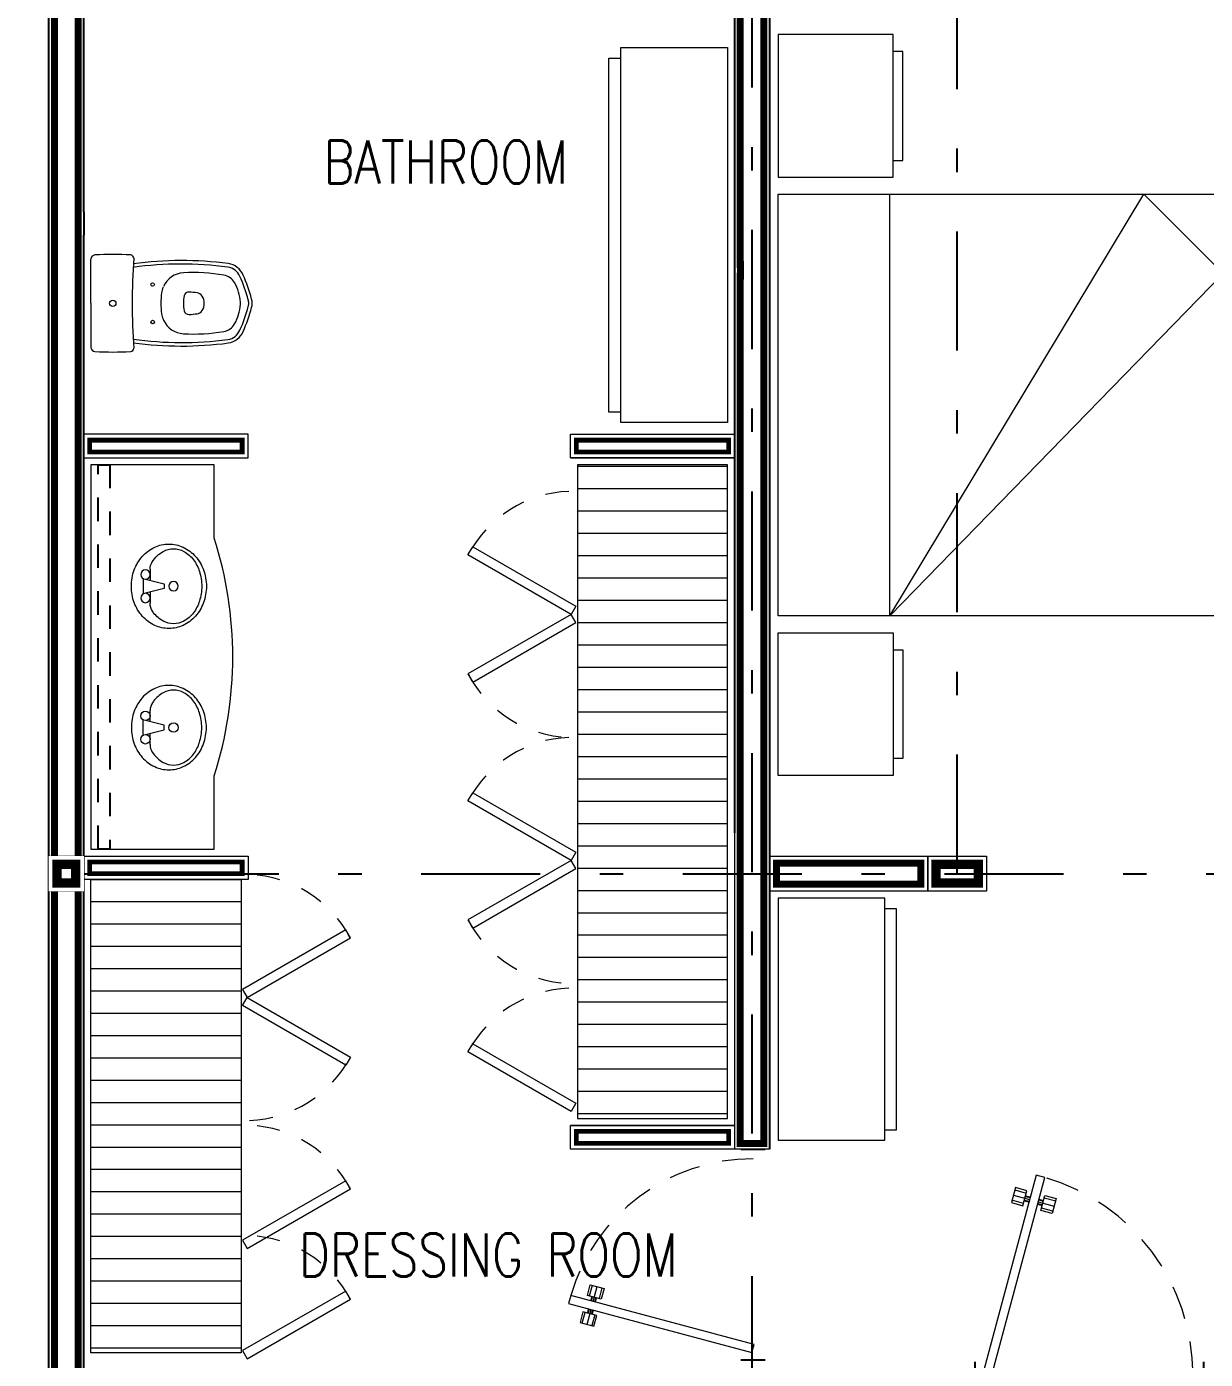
# Model space of a CAD drawing. Header units: millimetres. Extents: x 246.6 to 325.5, y -2 to 41.7.
# Drawn here: x 270.73 to 275.76, y 27.9 to 33.59 of the extents above; entities that cross this region are included whole.
import ezdxf

# ---------------------------------------------------------------- set-up
doc = ezdxf.new("R2010")
doc.units = ezdxf.units.MM
doc.header["$LTSCALE"] = 0.05
doc.set_wipeout_variables(frame=1)
for name, pattern in [('DASHDOT', [25.399999999999995, 12.7, -6.349999999999998, 0, -6.349999999999998]), ('DASHED', [19.049999999999997, 12.7, -6.349999999999998]), ('DASHED2', [9.524999999999995, 6.349999999999998, -3.174999999999998]), ('RAYITAS', [0.375, 0.25, -0.125])]:
    doc.linetypes.add(name, pattern=pattern)
for name, color, linetype in [('Cancel_1', 163, 'Continuous'), ('EJES', 1, 'DASHDOT'), ('LINEAS', 9, 'Continuous'), ('muro', 7, 'Continuous')]:
    doc.layers.add(name, color=color, linetype=linetype)
for name, color, linetype, lineweight in [('MUEBLES', 175, 'Continuous', 13), ('MUROS', 7, 'Continuous', 18), ('PUERTAS', 175, 'Continuous', 9), ('VENTANAS', 175, 'Continuous', 9)]:
    doc.layers.add(name, color=color, linetype=linetype, lineweight=lineweight)
doc.styles.add('ATT', font='txt')
doc.styles.add('ROMANS', font='romans.shx', dxfattribs={"height": 0.2})

# ---------------------------------------------------------------- blocks, each defined once
blk = doc.blocks.new('CAMA-2')
for p, q in [((-0.75, -2.05000000000001), (-0.75, -0.0500000000000114)), ((-0.75, -0.0500000000000114), (0.75, -0.0500000000000114)), ((0.75, -0.0500000000000114), (0.75, -2.05000000000001)), ((-0.75, -0.4476646377730164), (0.75, -0.4476646377730164)), ((-0.75, -0.4476646377730164), (0.75, -1.350000000000022)), ((0.4671572875253675, -1.632842712474654), (-0.75, -0.4476646377730164)), ((0.75, -1.350000000000022), (0.4671572875253675, -1.632842712474654)), ((0.75, -2.05000000000001), (-0.75, -2.05000000000001))]:
    blk.add_line(p, q)
blk = doc.blocks.new('Puerta_86 cm')
at = {"layer": 'LINEAS'}
for p, q in [((-237.9472040332324, 215.2072482401332), (-237.9472040332324, 215.1072482401332)), ((-237.0872040332325, 215.2072482401332), (-237.0872040332325, 215.1072482401332))]:
    blk.add_line(p, q, dxfattribs=at)
at = {"layer": 'PUERTAS'}
for p, q in [((-237.8020445807231, 215.8339827997744), (-237.7413406709745, 215.817717236179)), ((-237.7088207193234, 215.8090035413958), (-237.6481168095749, 215.7927379778005))]:
    blk.add_line(p, q, dxfattribs=at)
for points in [[(-237.6842994987902, 215.9005179822894), (-237.7168194504414, 215.9092316770723), (-237.9171453913508, 215.1616050875246), (-237.8846254396997, 215.1528913927418)], [(-237.7511393369734, 215.8505240136803), (-237.7944992725083, 215.8621422733907), (-237.8095898889382, 215.8058233261571), (-237.7662299534033, 215.7942050664466)], [(-237.6839314368942, 215.8325157111286), (-237.6405715013595, 215.8208974514175), (-237.6556621177901, 215.7645785041841), (-237.6990220533248, 215.7761967638951)]]:
    blk.add_lwpolyline(points, close=True, dxfattribs=at)
for points in [[(-237.7639005819974, 215.8028983988827), (-237.8072605175322, 215.8145166585937)], [(-237.7968286439136, 215.853448940954), (-237.7534687083789, 215.841830681243)], [(-237.7611997479267, 215.8129780488578), (-237.7438557737127, 215.8083307449737)], [(-237.7605009365049, 215.8155860485889), (-237.743156962291, 215.8109387447046)], [(-237.7568683538718, 215.8291430315381), (-237.7395243796579, 215.8244957276539)], [(-237.75616954245, 215.8317510312691), (-237.7388255682361, 215.8271037273849)], [(-237.7070044280067, 215.8157820328711), (-237.6896604537928, 215.8111347289869)], [(-237.7063056165849, 215.8183900326021), (-237.688961642371, 215.8137427287179)], [(-237.6862608083002, 215.823822378692), (-237.6429008727655, 215.8122041189809)], [(-237.7113358220615, 215.7996170501909), (-237.6939918478478, 215.7949697463068)], [(-237.7106370106398, 215.8022250499219), (-237.693293036426, 215.7975777460376)], [(-237.653332746384, 215.7732718366207), (-237.6966926819188, 215.7848900963316)]]:
    blk.add_lwpolyline(points, dxfattribs=at)
at = {"layer": 'PUERTAS', "linetype": 'DASHED', "ltscale": 0.2}
blk.add_arc((-237.9008854155252, 215.1572482401332), 0.77400000000002, 0, 73.75378770183711, dxfattribs=at)
blk = doc.blocks.new('15PLAV04')
for p, q in [((4, 1.25), (4, 3.635322999999998)), ((2.5, -1.5), (2.5, 1.5)), ((7, 0.5), (3, 1.5)), ((7, -0.5), (7, 0.5)), ((3, -1.5), (7, -0.5)), ((4, -3.628449000000002), (4, -1.25))]:
    blk.add_line(p, q)
blk.add_lwpolyline([(8, 9, 0.109452), (4.986152000000004, 8.332257999999996, 0.102376), (2.34314599999999, 6.363961000000002, 0.093737), (0.6223129999999629, 3.491318999999991, 0.088426), (0, 0, 0.088426), (0.6223129999999629, -3.491318999999991, 0.093737), (2.34314599999999, -6.363961000000002, 0.102376), (4.986152000000004, -8.332257999999996, 0.109452), (8, -9, 0.109452), (11.01384799999999, -8.332257999999996, 0.102376), (13.65685400000001, -6.363961000000002, 0.093737), (15.37768700000003, -3.491318999999991, 0.088426), (16, 0, 0.088426), (15.37768700000003, 3.491318999999991, 0.093737), (13.65685400000001, 6.363961000000002, 0.102376), (11.01384799999999, 8.332257999999996, 0.109452)], format="xyb", close=True)
for centre in [(3, 2.5), (9, 0), (3, -2.5)]:
    blk.add_circle(centre, 1)
for centre, radius, start, end in [((9.915842999999997, 1.787992000000001), 6.448104999999999, 118.911201, 143.1301020000003), ((9, 3.446271999999993), 4.553727999999998, 90, 118.911201), ((9, 3.446271999999993), 4.553727999999998, 61.0887989999999, 90), ((8.084157000000003, 1.787992000000001), 6.448104999999999, 36.86989799999964, 61.0887989999999), ((7, 3.635322999999998), 3, 146.09549, 180), ((11.35803499999997, 0.7063469999999941), 8.250844999999998, 143.1301020000003, 146.09549), ((6.641965000000027, 0.7063469999999941), 8.250844999999998, 17.25793900000027, 36.86989799999964), ((4.368267000000003, 0), 10.631733, 0, 17.25793900000027), ((4.368267000000003, 0), 10.631733, 342.7420609999998, 0), ((7, -3.628449000000002), 3, 180, 212.2598079999997), ((9.915842999999997, -1.787992000000001), 6.448104999999999, 212.2598079999997, 241.0887989999999), ((8.084157000000003, -1.787992000000001), 6.448104999999999, 298.9112010000001, 323.1301020000004), ((6.641965000000027, -0.7063469999999941), 8.250844999999998, 323.1301020000004, 342.7420609999998), ((9, -3.446271999999993), 4.553727999999998, 241.0887989999999, 270), ((9, -3.446271999999993), 4.553727999999998, 270, 298.9112010000001)]:
    blk.add_arc(centre, radius, start, end)
at = {"style": 'ATT'}
for tag, p, flags in [('ITEM', (0, -17.5), 3), ('ROOM_NUMBER', (0, -26.5), 1)]:
    blk.add_attdef(tag, p, '', height=6, dxfattribs=dict(at, flags=flags))
blk = doc.blocks.new('AQ-IN')
for p, q in [((0, 0), (-0.1881010100665463, 0)), ((0, 0), (0.1881010100665463, 0)), ((-0.0682634269500682, -0.3078717972950926), (-0.0719209248228765, -0.3094728223570655)), ((-0.0143316201655779, -0.6709112972246203), (-0.0138949829052138, -0.671030505411295)), ((0.0143316201655779, -0.6709112972246203), (0.0138949829052138, -0.671030505411295))]:
    blk.add_line(p, q)
for centre, radius in [((0, -0.0930000000000178), 0.0135), ((-0.0799999999999983, -0.2629999999999768), 0.0075), ((0.0799999999999983, -0.2629999999999768), 0.0075)]:
    blk.add_circle(centre, radius)
for centre, radius, start, end in [((1.292000000000001, -0.0930000000000178), 1.5, 177.0991769017043, 182.9367634493201), ((-0.1881010100665463, -0.0180000000000291), 0.018, 89.99999999999999, 177.099176901703), ((0.1881010100665463, -0.0180000000000291), 0.018, 2.900823098296996, 89.99999999999999), ((-1.292000000000001, -0.0930000000000178), 1.5, 357.0632365506799, 2.900823098295699), ((-0.1930471065121964, -0.1691845879411176), 0.013, 182.9367634493232, 273.6698776676128), ((0.1930471065121964, -0.1691845879411176), 0.013, 266.3301223323872, 357.0632365506768), ((0, -3.179000000000002), 3.003, 89.99999999999999, 93.669877667611), ((1.317499999999995, -0.3870006648947992), 1.5, 172.0954896846109, 187.6079485073931), ((1.317499999999995, -0.3870006648947992), 1.485, 171.9832809100313, 187.6079485073931), ((0, -3.179000000000002), 3.003, 86.33012233238897, 89.99999999999999), ((-1.317499999999995, -0.3870006648947992), 1.485, 352.3920514926069, 8.016719089968605), ((-1.317499999999995, -0.3870006648947992), 1.5, 352.3920514926069, 7.904510315389133), ((-0.0300000000000011, -0.4002617867855065), 0.1, 114.7846740897394, 176.6171945246126), ((-0.0300000000000011, -0.4002617867855065), 0.1, 98.31268318805375, 112.496951124577), ((0, -0.5980000000000132), 0.3, 90.00000000000007, 98.52215018964995), ((0, -0.5980000000000132), 0.3, 81.47784981035, 89.9999999999999), ((0.0300000000000011, -0.4002617867855065), 0.1, 67.50304887542298, 81.68731681194623), ((0.0300000000000011, -0.4002617867855065), 0.1, 3.382805475387346, 65.21532591026056), ((0.6188674275710043, -0.4386162055320711), 0.75, 176.6171945246125, 189.8670880511014), ((-0.0279801174498857, -0.4170465091593201), 0.02, 102.0967601057557, 184.0282546921485), ((0, -0.5439999999999828), 0.15, 89.9999999999999, 102.4734016101413), ((0, -0.5439999999999828), 0.15, 77.52659838985868, 90.00000000000007), ((0.0279801174498857, -0.4170465091593201), 0.02, 355.9717453078514, 77.90323989424425), ((-0.6188674275710043, -0.4386162055320711), 0.75, 350.1329119488985, 3.382805475387422), ((0.7002164390402755, -0.3657651761434977), 0.75, 184.0282546921487, 186.6401136656291), ((-0.0149538390225956, -0.4490206466874156), 0.03, 186.6401136656291, 237.8690084765722), ((0.0149538390225956, -0.4490206466874156), 0.03, 302.130991523428, 353.3598863343708), ((-0.7002164390402755, -0.3657651761434977), 0.75, 353.3598863343708, 355.9717453078513), ((0, -0.4230000000000019), 0.06, 238.9919161646616, 269.9999999999998), ((0, -0.4230000000000019), 0.06, 270.0000000000002, 301.0080838353385), ((-0.0559999999999974, -0.5559999999999832), 0.065, 189.8670880511014, 240.3054867674299), ((0.0559999999999974, -0.5559999999999832), 0.065, 299.6945132325701, 350.1329119488985), ((-0.0900000000000034, -0.5749999999999887), 0.08, 187.607948507393, 247.6549634945227), ((-0.0900000000000034, -0.5749999999999887), 0.065, 187.607948507393, 247.9248450969955), ((0.0093895639056001, -0.4413343777227397), 0.197, 240.3054867674299, 265.9209309846821), ((-0.0093895639056001, -0.4413343777227397), 0.197, 274.079069015318, 299.6945132325701), ((0.0900000000000034, -0.5749999999999887), 0.065, 292.0751549030045, 352.392051492607), ((0.0900000000000034, -0.5749999999999887), 0.08, 292.3450365054774, 352.392051492607), ((0.1312108266707241, -0.1043052646332967), 0.6000000000000001, 245.2048135550496, 255.5940478085379), ((0.1312108266707241, -0.1043052646332967), 0.5850000000000001, 245.1719646424053, 255.5940478085379), ((0, -0.6229999999999905), 0.05, 253.8651103441035, 270), ((0, -0.5729999999999791), 0.065, 265.9209309846821, 270), ((0, -0.5729999999999791), 0.065, 270.0000000000001, 274.079069015318), ((0, -0.6229999999999905), 0.05, 270.0000000000001, 286.1348896558966), ((-0.1312108266707241, -0.1043052646332967), 0.5850000000000001, 284.4059521914621, 294.8280353575947), ((-0.1312108266707241, -0.1043052646332967), 0.6000000000000001, 284.4059521914621, 294.7951864449505), ((0, -0.6229999999999905), 0.065, 253.8651103441035, 270), ((0, -0.6229999999999905), 0.065, 270.0000000000001, 286.1348896558966)]:
    blk.add_arc(centre, radius, start, end)

msp = doc.modelspace()

# ---------------------------------------------------------------- hatches: boundary and pattern name
at = {"layer": 'VENTANAS'}
h = msp.add_hatch(dxfattribs=at)
h.set_pattern_fill('LINE', color=256, scale=0.03)
h.set_pattern_definition([(180, (305.7189359762987, -1.15000010919697), (0, 0.09525), [])])
h.paths.add_polyline_path([(273.7169679762582, 31.71761668860469), (273.0769679762579, 31.71761668860476), (273.0769679762579, 28.92761668858821), (273.7169679762583, 28.92761668858821)])
h = msp.add_hatch(dxfattribs=at)
h.set_pattern_fill('LINE', color=256, scale=0.03)
h.set_pattern_definition([(0, (238.999999976196, -2.150000109176169), (0, 0.09525), [])])
h.paths.add_polyline_path([(271.0019679762364, 29.94761668860468), (271.6419679762367, 29.94761668860476), (271.6419679762367, 27.92761668860901), (271.0019679762364, 27.92761668860901)])

# ---------------------------------------------------------------- linework, layer by layer
at = {"layer": 'Cancel_1', "color": 4, "linetype": 'RAYITAS', "ltscale": 5}
msp.add_lwpolyline([(271.0319679762362, 31.71761668860468), (271.0819679762362, 31.71761668860468), (271.0819679762362, 30.07761668860468), (271.0319679762362, 30.07761668860468)], close=True, dxfattribs=at)
at = {"layer": 'EJES', "ltscale": 0.8}
for p, q in [((273.821967976244, 27.74761668861071), (273.821967976244, 38.07237267907945)), ((274.6969679762288, 29.97261668861109), (274.6969679762289, 38.07237267907945)), ((267.9467623047728, 29.97261668861155), (281.3683482231122, 29.97261668861064))]:
    msp.add_line(p, q, dxfattribs=at)
at = {"layer": 'MUEBLES'}
for points in [[(273.9329679762439, 33.55356935121397), (273.9329679762439, 32.94461668860853), (274.4243265666551, 32.94461668860853), (274.4243265666551, 33.55356935121397)], [(273.7169679762443, 31.89761668860468), (273.2617273161249, 31.89761668860468), (273.2617273161249, 33.49761668860468), (273.7169679762443, 33.49761668860468)], [(273.9329679762439, 30.39166402600312), (273.9329679762439, 31.00061668860855), (274.4243265666551, 31.00061668860855), (274.4243265666551, 30.39166402600312)], [(273.9329679762439, 28.83485708933063), (274.3882086363633, 28.83485708933063), (274.3882086363633, 29.86794292836552), (273.9329679762439, 29.86794292836552)]]:
    msp.add_lwpolyline(points, close=True, dxfattribs=at)
for points in [[(273.2617273161249, 31.94261668860468), (273.2112040640774, 31.94261668860468), (273.2112040640774, 33.45261668860469), (273.2617273161249, 33.45261668860469)], [(274.4243265666551, 33.01661668860854), (274.4653658872429, 33.01661668860854), (274.4653658872429, 33.48156935121396), (274.4243265666551, 33.48156935121396)], [(274.4243265666551, 30.92861668860855), (274.4653658872429, 30.92861668860855), (274.4653658872429, 30.46366402600312), (274.4243265666551, 30.46366402600312)], [(274.3882086363633, 28.87985708933063), (274.4387318884108, 28.87985708933063), (274.4387318884108, 29.82294292836552), (274.3882086363633, 29.82294292836552)]]:
    msp.add_lwpolyline(points, dxfattribs=at)
msp.add_lwpolyline([(271.5281707671638, 31.4045437223525), (271.5281707671638, 31.71761668860468), (271.0019679762362, 31.71761668860468), (271.0019679762356, 30.07761668860468), (271.5281707671631, 30.07761668860468), (271.5281707671631, 30.39068965485696, 0.1551864186782378)], format="xyb", close=True, dxfattribs=at)
at = {"layer": 'MUEBLES', "linetype": 'DASHED2', "ltscale": 0.2}
for centre, start, end in [((273.060251112399, 31.09634054465721), 92.2563224915659, 152.2563224915653), ((273.060251112399, 31.06169952850582), 207.7436775084347, 267.7436775084341), ((273.060251112399, 30.04648723543302), 92.2563224915659, 152.2563224915651), ((271.6586848400956, 29.46161668861356), 27.74367750843408, 87.74367750843244), ((273.060251112399, 30.01184621928164), 207.743677508435, 267.7436775084341), ((273.060251112399, 28.97584621927863), 92.2563224915659, 152.2563224915653), ((271.6586848400956, 29.42697567246218), 272.2563224915659, 332.2563224915658), ((271.6586848400956, 28.39097567245917), 27.74367750843392, 87.74367750843244), ((271.6586848400956, 27.92011559040796), 27.74367750843392, 87.74367750843244)]:
    msp.add_arc(centre, 0.5080000000015091, start, end, dxfattribs=at)
at = {"layer": 'muro'}
for p, q in [((270.8219679762288, 27.77711668862062), (270.8219679762288, 35.72261668861093)), ((270.9719679762361, 32.7976166886107), (270.9719679762358, 35.57261668861084)), ((273.7469679762443, 34.29261668861108), (273.7469679762443, 30.14761668860501)), ((273.8969679762441, 34.14261668861108), (273.8969679762574, 28.79711668861151)), ((270.9719679762362, 32.7976166886107), (270.9719679762362, 32.69761668861069)), ((270.9719679762362, 32.7976166886107), (270.9719679762361, 32.7976166886107)), ((270.9719679762362, 32.69761668861069), (270.9719679762361, 32.69761668861068)), ((270.9719679762368, 27.74611668861284), (270.9719679762361, 32.69761668861068))]:
    msp.add_line(p, q, dxfattribs=at)
at = {"layer": 'MUROS'}
for p, q in [((270.8219679762286, 33.89761668861047), (270.821967976229, 27.77711668862062)), ((273.7469679762443, 30.14761668860501), (273.7469679762443, 30.14761668860501)), ((273.7469679762443, 30.14761668860501), (273.7469679762577, 28.79761668861042)), ((273.8969679762423, 29.89732071267302), (273.8969679762574, 28.79761668861202)), ((270.821967976229, 27.74611668861267), (270.8219679762286, 29.61823471969916)), ((273.8719679762577, 28.79761668861202), (273.8719679762577, 28.79761668861202))]:
    msp.add_line(p, q, dxfattribs=at)
at = {"layer": 'MUROS', "ltscale": 0.5}
for p, q in [((273.0469679762577, 31.84761668860468), (273.7469679762443, 31.84761668860468)), ((273.0469679762577, 31.74761668860468), (273.7469679762443, 31.74761668860468)), ((273.7469679762577, 28.89761668861042), (273.0469679762577, 28.89761668861042)), ((273.0469679762577, 28.79761668861042), (273.0469679762577, 28.89761668861042)), ((273.7469679762577, 28.79761668861042), (273.0469679762577, 28.79761668861042)), ((273.8969679762574, 28.79761668861202), (273.7469679762577, 28.79761668861042))]:
    msp.add_line(p, q, dxfattribs=at)
at = {"layer": 'MUROS', "const_width": 0.03}
for points in [[(271.7719679762322, 35.69761668861094), (270.8469679762288, 35.69761668861094), (270.8469679762289, 27.77711668862062), (270.9469679762367, 27.77711668862063), (270.9469679762364, 30.05262426321204), (270.9469679762364, 30.05262426321204), (270.9469679762363, 32.72261668861067), (270.9469679762362, 32.72261668861074), (270.9469679762362, 32.7726166886107), (270.9469679762362, 32.77261668861068), (270.9469679762283, 35.59761668861083), (271.7719679762323, 35.59811668861023)], [(274.7419679762289, 34.86761668861098), (274.7419679762289, 34.17261668861108), (273.871967976244, 34.17261668861108), (273.8719679762575, 28.82123117942007), (273.7719679762578, 28.82123117942007), (273.7719679762444, 30.12261668860502), (273.7719679762445, 30.12261668860502), (273.7719679762444, 32.5226166886108), (273.772333684122, 32.5226166886108), (273.772333684122, 32.57261668861078), (273.7719679762445, 32.57261668861081), (273.7719679762445, 34.26261668861108), (274.6519679762288, 34.26261668861108), (274.6519679762288, 34.86761668861098)], [(274.5419679762289, 29.9276166886111), (273.9269679762543, 29.9276166886111), (273.9269679762543, 30.01761668861115), (274.5419679762289, 30.01761668861115)]]:
    msp.add_lwpolyline(points, close=True, dxfattribs=at)
at = {"layer": 'MUROS', "ltscale": 0.5}
for points in [[(271.6719679762228, 31.84761668860468), (270.9719679762362, 31.84761668860468), (270.9719679762362, 31.74761668860468), (271.6719679762228, 31.74761668860468)], [(271.6719679762228, 31.84761668860468), (270.9719679762362, 31.84761668860468), (270.9719679762362, 31.74761668860468), (271.6719679762228, 31.74761668860468)], [(273.0469679762577, 31.84761668860468), (273.7469679762443, 31.84761668860468), (273.7469679762443, 31.74761668860468), (273.0469679762577, 31.74761668860468)], [(273.0469679762577, 31.84761668860468), (273.7469679762443, 31.84761668860468), (273.7469679762443, 31.74761668860468), (273.0469679762577, 31.74761668860468)], [(270.8219679762288, 30.04761668861054), (270.9719679762365, 30.04761668861054), (270.9719679762365, 29.89761668861107), (270.8219679762288, 29.89761668861107)], [(271.6719679762365, 29.94761668860477), (270.9719679762364, 29.94761668860477), (270.9719679762364, 30.04761668860468), (271.6719679762365, 30.04761668860468)], [(274.5719679762288, 29.8976166886111), (273.8969679762543, 29.8976166886111), (273.8969679762543, 30.04761668861115), (274.5719679762288, 30.04761668861115)], [(274.5719679762288, 30.04761668861057), (274.8219679762288, 30.04761668861057), (274.8219679762288, 29.89761668861109), (274.5719679762288, 29.89761668861109)], [(273.0469679762577, 28.89761668861042), (273.7469679762577, 28.89761668861042), (273.7469679762577, 28.79761668861042), (273.0469679762577, 28.79761668861042)]]:
    msp.add_lwpolyline(points, close=True, dxfattribs=at)
at = {"layer": 'MUROS', "ltscale": 0.5, "const_width": 0.02}
for points in [[(271.6469679762228, 31.82261668860468), (270.9969679762362, 31.82261668860468), (270.9969679762362, 31.77261668860468), (271.6469679762228, 31.77261668860468)], [(273.0719679762577, 31.82261668860468), (273.7219679762443, 31.82261668860468), (273.7219679762443, 31.77261668860468), (273.0719679762577, 31.77261668860468)], [(271.6469679762365, 29.97261668860477), (270.9969679762364, 29.97261668860477), (270.9969679762364, 30.02261668860468), (271.6469679762365, 30.02261668860468)], [(273.0719679762577, 28.87261668861042), (273.7219679762578, 28.87261668861042), (273.7219679762578, 28.82261668861042), (273.0719679762577, 28.82261668861042)]]:
    msp.add_lwpolyline(points, close=True, dxfattribs=at)
at = {"layer": 'MUROS', "color": 9, "ltscale": 0.5, "const_width": 0.04}
msp.add_lwpolyline([(274.6069679762289, 30.01261668861057), (274.7869679762288, 30.01261668861057), (274.7869679762288, 29.93261668861109), (274.6069679762289, 29.93261668861109)], close=True, dxfattribs=at)
at = {"layer": 'VENTANAS'}
for points in [[(273.7169679762582, 31.71761668860469), (273.0769679762579, 31.71761668860476), (273.0769679762579, 28.92761668858821), (273.7169679762583, 28.92761668858821)], [(273.070251112399, 31.11366105273291), (273.0502511123989, 31.07902003658151), (272.6103102072752, 31.33302003658227), (272.6303102072752, 31.36766105273366)], [(273.070251112399, 31.04437902043012), (273.0502511123989, 31.07902003658151), (272.6103102072752, 30.82502003658076), (272.6303102072752, 30.79037902042937)], [(273.070251112399, 30.06380774350871), (273.0502511123989, 30.02916672735732), (272.6103102072752, 30.28316672735808), (272.6303102072752, 30.31780774350946)], [(273.070251112399, 29.99452571120594), (273.0502511123989, 30.02916672735732), (272.6103102072752, 29.77516672735657), (272.6303102072752, 29.74052571120519)], [(271.0019679762364, 29.94761668860468), (271.6419679762367, 29.94761668860476), (271.6419679762367, 27.92761668860901), (271.0019679762364, 27.92761668860901)], [(271.6486848400957, 29.47893719668926), (271.6686848400957, 29.44429618053786), (272.1086257452195, 29.69829618053862), (272.0886257452195, 29.73293719669)], [(271.6486848400957, 29.40965516438649), (271.6686848400957, 29.44429618053786), (272.1086257452195, 29.19029618053711), (272.0886257452195, 29.15565516438573)], [(273.070251112399, 28.99316672735432), (273.0502511123989, 28.95852571120294), (272.6103102072752, 29.2125257112037), (272.6303102072752, 29.24716672735507)], [(271.6486848400957, 28.40829618053486), (271.6686848400957, 28.37365516438349), (272.1086257452195, 28.62765516438424), (272.0886257452195, 28.66229618053561)], [(271.6486848400957, 27.93743609848365), (271.6686848400957, 27.90279508233227), (272.1086257452195, 28.15679508233302), (272.0886257452195, 28.1914360984844)]]:
    msp.add_lwpolyline(points, close=True, dxfattribs=at)

# ---------------------------------------------------------------- block references
at = {"xscale": 1.046511627898188, "yscale": 1.046511627898188, "zscale": 1.046511627898188, "rotation": 90}
msp.add_blockref('Puerta_86 cm', (498.9909683543136, 276.9121325352593), dxfattribs=at)
at = {"xscale": 1.135276991457148, "yscale": 1.135276991457148, "zscale": 1.135276991457148}
msp.add_blockref('Puerta_86 cm', (544.9079538967178, -216.4303110092827), dxfattribs=at)
at = {"layer": 'MUEBLES'}
for name, p, xscale, yscale, zscale, rotation in [('CAMA-2', (273.8729679762439, 31.97261668860854), 1.199999999999999, 1.199999999999999, 1.199999999999999, 90.00000000000001), ('15PLAV04', (271.1741541041118, 31.19911668860587), -0.0200122155, 0.0200122155, 0.0200122155, 180)]:
    msp.add_blockref(name, p, dxfattribs=dict(at, xscale=xscale, yscale=yscale, zscale=zscale, rotation=rotation))
at = {"layer": 'MUEBLES', "rotation": 90.00000000000001}
msp.add_blockref('AQ-IN', (271.0019679762362, 32.40678727889872), dxfattribs=at)
at = {"layer": 'MUEBLES', "xscale": 0.0200122155, "yscale": 0.0200122155, "zscale": 0.0200122155}
msp.add_blockref('15PLAV04', (271.1741541041118, 30.59611668860348), dxfattribs=at)

# ---------------------------------------------------------------- texts
at = {"layer": 'MUROS', "style": 'ROMANS', "width": 0.8}
for s, p in [('BATHROOM', (271.9938872482121, 32.91813445371707)), ('DRESSING ROOM', (271.8891887258878, 28.25407731971018))]:
    msp.add_text(s, height=0.1834249198257234, dxfattribs=at).set_placement(p)

# ---------------------------------------------------------------- next in the draw order: wipeouts: each hides what was drawn before it
msp.add_wipeout([(270.8219679762288, 30.047616688610542), (270.9719679762364, 30.047616688610542), (270.9719679762364, 29.89761668861107), (270.8219679762288, 29.897616688611055)]).dxf.layer = 'MUROS'

# ---------------------------------------------------------------- next in the draw order: linework, layer by layer
at = {"layer": 'MUROS', "color": 9, "ltscale": 0.5, "const_width": 0.04}
msp.add_lwpolyline([(270.8569679762289, 30.01261668861055), (270.9369679762365, 30.01261668861055), (270.9369679762365, 29.93261668861107), (270.8569679762289, 29.93261668861107)], close=True, dxfattribs=at)

doc.saveas('drawing.dxf')
